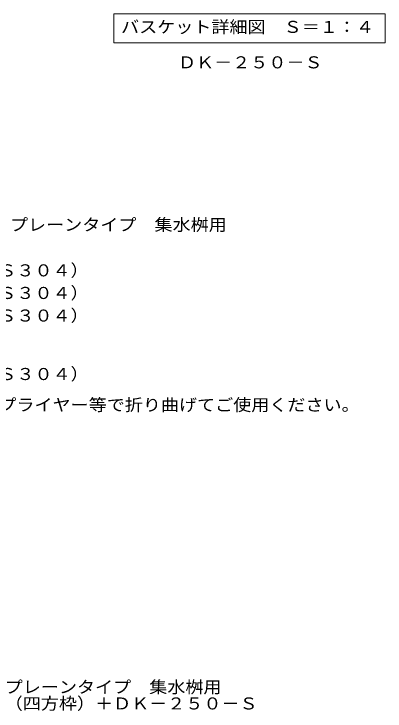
# Model space of a CAD drawing. Units: millimetres at full size, sheet at 1:4; details may follow other scales. Extents: x -752 to 920, y -779 to 701.
# Drawn here: x 215 to 577, y -779 to -100 of the extents above; entities that cross this region are included whole.
import ezdxf
from ezdxf.enums import TextEntityAlignment as Align

# ---------------------------------------------------------------- set-up
doc = ezdxf.new("R2010")
doc.units = ezdxf.units.MM
doc.header["$LTSCALE"] = 4
for name, color, linetype, lineweight in [('A-1_躯体', 3, 'Continuous', 9), ('A-5_文字', 7, 'Continuous', 9), ('D-5_文字', 7, 'Continuous', 9)]:
    doc.layers.add(name, color=color, linetype=linetype, lineweight=lineweight)
doc.layers.add('F-5_F-5ﾚｲﾔ', color=2, linetype='Continuous')
doc.styles.add('ＭＳ ゴシック', font='')
doc.styles.get('ＭＳ ゴシック').set_extended_font_data('MS Gothic')

msp = doc.modelspace()

# ---------------------------------------------------------------- linework, layer by layer
at = {"layer": 'A-5_文字'}
for p, q in [((312.448, -99.889), (576.848, -99.889)), ((576.848, -99.889), (576.848, -127.889))]:
    msp.add_line(p, q, dxfattribs=at)
msp.add_lwpolyline([(312.448, -99.889), (312.448, -127.889), (576.848, -127.889)], dxfattribs=at)

# ---------------------------------------------------------------- texts
at = {"layer": 'A-1_躯体', "color": 2, "style": 'ＭＳ ゴシック', "width": 1.1}
msp.add_text('ＤＫ－２５０－Ｓ', height=11.73, dxfattribs=at).set_placement((375.116, -156.399), align=Align.BOTTOM_LEFT)
at = {"layer": 'A-5_文字', "color": 2, "style": 'ＭＳ ゴシック', "width": 1.1}
msp.add_text('バスケット詳細図\u3000Ｓ＝１：４', height=11.73, dxfattribs=at).set_placement((319.648, -121.889), align=Align.BOTTOM_LEFT)
at = {"layer": 'D-5_文字', "color": 2, "style": 'ＭＳ ゴシック', "width": 1.1}
for s, p in [('ステンレス製グレーチング\u3000バスケット付\u3000プレーンタイプ\u3000集水桝用', (-140.614, -314.471)), ('材質：メインバー\u3000ＦＢ４×１５（ＳＵＳ３０４）', (-116.729, -358.909)), ('\u3000\u3000\u3000クロスバー\u3000ＦＢ３×１０（ＳＵＳ３０４）', (-116.729, -380.909)), ('\u3000\u3000\u3000サイドバー\u3000ＦＢ４×１５（ＳＵＳ３０４）', (-116.729, -402.909)), ('材質：ステンレス鋼板ｔ＝３．０（ＳＵＳ３０４）', (-116.729, -459.822)), ('施工場所の状況に合わせて、アンカーをプライヤー等で折り曲げてご使用ください。', (-116.729, -489.857))]:
    msp.add_text(s, height=11.73, dxfattribs=at).set_placement(p, align=Align.BOTTOM_LEFT)
at = {"layer": 'F-5_F-5ﾚｲﾔ', "style": 'ＭＳ ゴシック', "width": 1.1}
for s, p in [('ステンレス製グレーチング\u3000バスケット付\u3000プレーンタイプ\u3000集水桝用', (-145.731, -764.546)), ('ＳＭＷ\u3000３３１５（Ｐ＝２２）＋ＲＬ－１５（四方枠）＋ＤＫ－２５０－Ｓ', (-145.731, -780.546))]:
    msp.add_text(s, height=11.73, dxfattribs=at).set_placement(p, align=Align.BOTTOM_LEFT)

doc.saveas('drawing.dxf')
